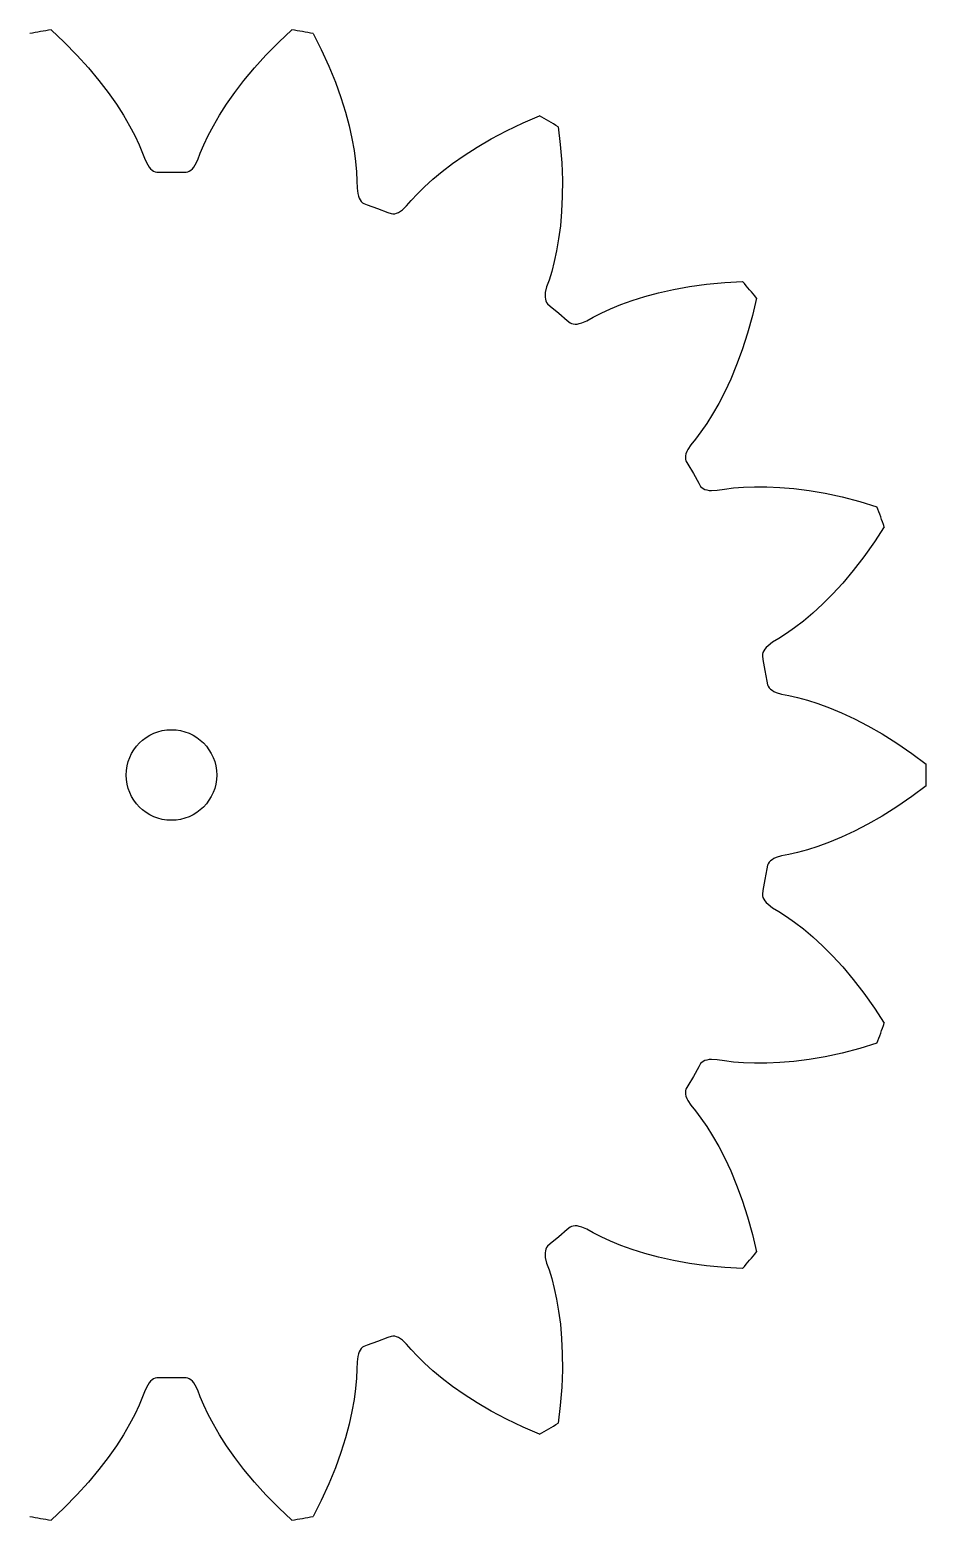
# Model space of a CAD drawing. Extents: x -33.3 to 33.3, y -32.9 to 32.9.
# Drawn here: x -6.3 to 33.3, y -32.9 to 32.9 of the extents above; entities that cross this region are included whole.
import ezdxf

# ---------------------------------------------------------------- set-up
doc = ezdxf.new("R2010")
doc.units = 0

msp = doc.modelspace()

# ---------------------------------------------------------------- linework, layer by layer
msp.add_circle((0, 0), 2)
msp.add_circle((0, 0), 2)
at = {"layer": 'layer0'}
for p, q in [((-5.322, 32.923), (-4.745, 32.382)), ((-4.745, 32.382), (-4.176, 31.804)), ((4.176, 31.804), (4.745, 32.382)), ((4.745, 32.382), (5.322, 32.923)), ((6.259, 32.757), (6.617, 32.052)), ((-4.176, 31.804), (-3.663, 31.238)), ((3.663, 31.238), (4.176, 31.804)), ((6.617, 32.052), (6.954, 31.315)), ((-3.663, 31.238), (-3.203, 30.685)), ((3.203, 30.685), (3.663, 31.238)), ((6.954, 31.315), (7.242, 30.607)), ((-3.203, 30.685), (-2.794, 30.15)), ((2.794, 30.15), (3.203, 30.685)), ((7.242, 30.607), (7.485, 29.93)), ((-2.794, 30.15), (-2.435, 29.636)), ((-2.435, 29.636), (-2.122, 29.146)), ((2.122, 29.146), (2.435, 29.636)), ((2.435, 29.636), (2.794, 30.15)), ((7.485, 29.93), (7.686, 29.287)), ((-2.122, 29.146), (-1.851, 28.681)), ((1.851, 28.681), (2.122, 29.146)), ((7.686, 29.287), (7.848, 28.681)), ((15.534, 28.806), (16.261, 29.117)), ((-1.851, 28.681), (-1.624, 28.248)), ((1.624, 28.248), (1.851, 28.681)), ((7.848, 28.681), (7.975, 28.114)), ((14.126, 28.101), (14.802, 28.458)), ((14.802, 28.458), (15.534, 28.806)), ((17.085, 28.641), (17.18, 27.856)), ((-1.624, 28.248), (-1.432, 27.844)), ((-1.432, 27.844), (-1.276, 27.477)), ((1.276, 27.477), (1.432, 27.844)), ((1.432, 27.844), (1.624, 28.248)), ((7.975, 28.114), (8.07, 27.584)), ((12.938, 27.376), (13.504, 27.739)), ((13.504, 27.739), (14.126, 28.101)), ((17.18, 27.856), (17.245, 27.048)), ((-1.276, 27.477), (-1.161, 27.175)), ((-1.161, 27.175), (-1.049, 26.951)), ((1.049, 26.951), (1.161, 27.175)), ((1.161, 27.175), (1.276, 27.477)), ((8.07, 27.584), (8.136, 27.1)), ((8.136, 27.1), (8.178, 26.655)), ((11.962, 26.662), (12.424, 27.016)), ((12.424, 27.016), (12.938, 27.376)), ((17.245, 27.048), (17.274, 26.284)), ((-1.049, 26.951), (-0.988, 26.861)), ((-0.988, 26.861), (-0.924, 26.785)), ((-0.924, 26.785), (-0.857, 26.724)), ((-0.857, 26.724), (-0.788, 26.677)), ((-0.788, 26.677), (-0.718, 26.645)), ((-0.718, 26.645), (-0.647, 26.627)), ((-0.647, 26.627), (-0.487, 26.626)), ((-0.487, 26.626), (0, 26.63)), ((0, 26.63), (0.487, 26.626)), ((0.487, 26.626), (0.647, 26.627)), ((0.647, 26.627), (0.718, 26.645)), ((0.718, 26.645), (0.788, 26.677)), ((0.788, 26.677), (0.857, 26.724)), ((0.857, 26.724), (0.924, 26.785)), ((0.924, 26.785), (0.988, 26.861)), ((0.988, 26.861), (1.049, 26.951)), ((8.178, 26.655), (8.198, 26.256)), ((11.549, 26.318), (11.962, 26.662)), ((8.198, 26.256), (8.204, 25.933)), ((8.204, 25.933), (8.232, 25.685)), ((8.232, 25.685), (8.259, 25.579)), ((10.869, 25.675), (11.187, 25.989)), ((11.187, 25.989), (11.549, 26.318)), ((17.274, 26.284), (17.271, 25.565)), ((8.259, 25.579), (8.293, 25.486)), ((8.293, 25.486), (8.335, 25.405)), ((8.335, 25.405), (8.383, 25.338)), ((8.383, 25.338), (8.438, 25.283)), ((8.438, 25.283), (8.499, 25.243)), ((8.499, 25.243), (8.649, 25.187)), ((8.649, 25.187), (9.108, 25.024)), ((9.108, 25.024), (9.564, 24.853)), ((10.204, 24.967), (10.385, 25.139)), ((10.385, 25.139), (10.597, 25.383)), ((10.597, 25.383), (10.869, 25.675)), ((17.271, 25.565), (17.24, 24.892)), ((9.564, 24.853), (9.715, 24.8)), ((9.715, 24.8), (9.788, 24.792)), ((9.788, 24.792), (9.865, 24.798)), ((9.865, 24.798), (9.945, 24.819)), ((9.945, 24.819), (10.029, 24.854)), ((10.029, 24.854), (10.115, 24.903)), ((10.115, 24.903), (10.204, 24.967)), ((17.24, 24.892), (17.184, 24.267)), ((17.184, 24.267), (17.109, 23.691)), ((17.017, 23.161), (16.914, 22.683)), ((17.109, 23.691), (17.017, 23.161)), ((16.914, 22.683), (16.801, 22.25)), ((16.684, 21.869), (16.579, 21.563)), ((16.801, 22.25), (16.684, 21.869)), ((23.642, 21.679), (24.449, 21.756)), ((24.449, 21.756), (25.239, 21.799)), ((16.52, 21.32), (16.509, 21.212)), ((16.509, 21.212), (16.51, 21.112)), ((16.51, 21.112), (16.521, 21.022)), ((16.579, 21.563), (16.52, 21.32)), ((20.36, 20.963), (20.915, 21.137)), ((20.915, 21.137), (21.521, 21.3)), ((21.521, 21.3), (22.177, 21.447)), ((22.177, 21.447), (22.885, 21.575)), ((22.885, 21.575), (23.642, 21.679)), ((16.521, 21.022), (16.544, 20.942)), ((16.544, 20.942), (16.577, 20.872)), ((16.577, 20.872), (16.62, 20.813)), ((16.62, 20.813), (16.741, 20.71)), ((16.741, 20.71), (17.117, 20.4)), ((18.995, 20.409), (19.401, 20.596)), ((19.401, 20.596), (19.854, 20.781)), ((19.854, 20.781), (20.36, 20.963)), ((25.851, 21.07), (25.671, 20.3)), ((17.117, 20.4), (17.488, 20.083)), ((17.488, 20.083), (17.611, 19.981)), ((17.611, 19.981), (17.677, 19.949)), ((17.677, 19.949), (17.751, 19.929)), ((17.751, 19.929), (17.834, 19.921)), ((17.834, 19.921), (17.925, 19.925)), ((17.925, 19.925), (18.023, 19.942)), ((18.023, 19.942), (18.128, 19.971)), ((18.128, 19.971), (18.357, 20.071)), ((18.357, 20.071), (18.639, 20.228)), ((18.639, 20.228), (18.995, 20.409)), ((25.671, 20.3), (25.456, 19.519)), ((25.456, 19.519), (25.221, 18.791)), ((25.221, 18.791), (24.973, 18.116)), ((24.973, 18.116), (24.714, 17.495)), ((24.714, 17.495), (24.448, 16.926)), ((24.448, 16.926), (24.18, 16.41)), ((23.913, 15.944), (23.652, 15.53)), ((24.18, 16.41), (23.913, 15.944)), ((23.398, 15.162), (23.157, 14.844)), ((23.652, 15.53), (23.398, 15.162)), ((22.954, 14.592), (22.816, 14.384)), ((23.157, 14.844), (22.954, 14.592)), ((22.715, 14.104), (22.709, 14.021)), ((22.709, 14.021), (22.716, 13.944)), ((22.735, 14.192), (22.715, 14.104)), ((22.716, 13.944), (22.736, 13.874)), ((22.768, 14.286), (22.735, 14.192)), ((22.736, 13.874), (22.815, 13.735)), ((22.816, 14.384), (22.768, 14.286)), ((22.815, 13.735), (23.062, 13.315)), ((23.062, 13.315), (23.302, 12.891)), ((23.302, 12.891), (23.383, 12.753)), ((23.383, 12.753), (23.434, 12.7)), ((23.434, 12.7), (23.497, 12.656)), ((23.497, 12.656), (23.572, 12.62)), ((23.572, 12.62), (23.658, 12.593)), ((23.658, 12.593), (23.756, 12.575)), ((23.756, 12.575), (23.865, 12.567)), ((23.865, 12.567), (24.114, 12.582)), ((24.114, 12.582), (24.434, 12.633)), ((24.434, 12.633), (24.83, 12.682)), ((24.83, 12.682), (25.275, 12.718)), ((25.275, 12.718), (25.764, 12.737)), ((25.764, 12.737), (26.302, 12.735)), ((26.302, 12.735), (26.883, 12.709)), ((26.883, 12.709), (27.508, 12.655)), ((27.508, 12.655), (28.175, 12.569)), ((28.175, 12.569), (28.884, 12.447)), ((28.884, 12.447), (29.631, 12.286)), ((29.631, 12.286), (30.416, 12.082)), ((30.416, 12.082), (31.173, 11.852)), ((31.498, 10.958), (31.066, 10.296)), ((31.066, 10.296), (30.596, 9.635)), ((30.596, 9.635), (30.127, 9.031)), ((30.127, 9.031), (29.663, 8.482)), ((29.207, 7.987), (28.763, 7.544)), ((29.663, 8.482), (29.207, 7.987)), ((28.763, 7.544), (28.335, 7.151)), ((27.923, 6.803), (27.537, 6.504)), ((28.335, 7.151), (27.923, 6.803)), ((26.838, 6.028), (26.56, 5.862)), ((27.173, 6.245), (26.838, 6.028)), ((27.537, 6.504), (27.173, 6.245)), ((26.115, 5.334), (26.11, 5.261)), ((26.135, 5.408), (26.115, 5.334)), ((26.169, 5.484), (26.135, 5.408)), ((26.218, 5.561), (26.169, 5.484)), ((26.281, 5.637), (26.218, 5.561)), ((26.36, 5.713), (26.281, 5.637)), ((26.56, 5.862), (26.36, 5.713)), ((26.11, 5.261), (26.136, 5.103)), ((26.136, 5.103), (26.225, 4.624)), ((26.225, 4.624), (26.306, 4.144)), ((26.306, 4.144), (26.335, 3.986)), ((26.335, 3.986), (26.364, 3.92)), ((26.364, 3.92), (26.408, 3.856)), ((26.408, 3.856), (26.466, 3.797)), ((26.466, 3.797), (26.539, 3.742)), ((26.539, 3.742), (26.624, 3.691)), ((26.624, 3.691), (26.724, 3.647)), ((26.724, 3.647), (26.963, 3.576)), ((26.963, 3.576), (27.281, 3.514)), ((27.281, 3.514), (27.67, 3.425)), ((27.67, 3.425), (28.101, 3.306)), ((28.101, 3.306), (28.566, 3.157)), ((28.566, 3.157), (29.072, 2.972)), ((29.072, 2.972), (29.608, 2.749)), ((29.608, 2.749), (30.177, 2.484)), ((30.177, 2.484), (30.775, 2.174)), ((30.775, 2.174), (31.399, 1.817)), ((31.399, 1.817), (32.046, 1.41)), ((32.046, 1.41), (32.714, 0.951)), ((32.714, 0.951), (33.347, 0.476)), ((33.347, -0.476), (32.714, -0.951)), ((32.714, -0.951), (32.046, -1.41)), ((31.399, -1.817), (30.775, -2.174)), ((32.046, -1.41), (31.399, -1.817)), ((30.177, -2.484), (29.608, -2.749)), ((30.775, -2.174), (30.177, -2.484)), ((28.566, -3.157), (28.101, -3.306)), ((29.072, -2.972), (28.566, -3.157)), ((29.608, -2.749), (29.072, -2.972)), ((26.364, -3.92), (26.335, -3.986)), ((26.408, -3.856), (26.364, -3.92)), ((26.466, -3.797), (26.408, -3.856)), ((26.539, -3.742), (26.466, -3.797)), ((26.624, -3.691), (26.539, -3.742)), ((26.724, -3.647), (26.624, -3.691)), ((26.963, -3.576), (26.724, -3.647)), ((27.281, -3.514), (26.963, -3.576)), ((27.67, -3.425), (27.281, -3.514)), ((28.101, -3.306), (27.67, -3.425)), ((26.306, -4.144), (26.225, -4.624)), ((26.335, -3.986), (26.306, -4.144)), ((26.136, -5.103), (26.11, -5.261)), ((26.11, -5.261), (26.115, -5.334)), ((26.225, -4.624), (26.136, -5.103)), ((26.115, -5.334), (26.135, -5.408)), ((26.135, -5.408), (26.169, -5.484)), ((26.169, -5.484), (26.218, -5.561)), ((26.218, -5.561), (26.281, -5.637)), ((26.281, -5.637), (26.36, -5.713)), ((26.36, -5.713), (26.56, -5.862)), ((26.56, -5.862), (26.838, -6.028)), ((26.838, -6.028), (27.173, -6.245)), ((27.173, -6.245), (27.537, -6.504)), ((27.537, -6.504), (27.923, -6.803)), ((27.923, -6.803), (28.335, -7.151)), ((28.335, -7.151), (28.763, -7.544)), ((28.763, -7.544), (29.207, -7.987)), ((29.207, -7.987), (29.663, -8.482)), ((29.663, -8.482), (30.127, -9.031)), ((30.127, -9.031), (30.596, -9.635)), ((30.596, -9.635), (31.066, -10.296)), ((31.066, -10.296), (31.498, -10.958)), ((28.884, -12.447), (28.175, -12.569)), ((29.631, -12.286), (28.884, -12.447)), ((30.416, -12.082), (29.631, -12.286)), ((31.173, -11.852), (30.416, -12.082)), ((23.302, -12.891), (23.062, -13.315)), ((23.383, -12.753), (23.302, -12.891)), ((23.434, -12.7), (23.383, -12.753)), ((23.497, -12.656), (23.434, -12.7)), ((23.572, -12.62), (23.497, -12.656)), ((23.658, -12.593), (23.572, -12.62)), ((23.756, -12.575), (23.658, -12.593)), ((23.865, -12.567), (23.756, -12.575)), ((24.114, -12.582), (23.865, -12.567)), ((24.434, -12.633), (24.114, -12.582)), ((24.83, -12.682), (24.434, -12.633)), ((25.275, -12.718), (24.83, -12.682)), ((25.764, -12.737), (25.275, -12.718)), ((26.302, -12.735), (25.764, -12.737)), ((26.883, -12.709), (26.302, -12.735)), ((27.508, -12.655), (26.883, -12.709)), ((28.175, -12.569), (27.508, -12.655)), ((22.815, -13.735), (22.736, -13.874)), ((23.062, -13.315), (22.815, -13.735)), ((22.716, -13.944), (22.709, -14.021)), ((22.709, -14.021), (22.715, -14.104)), ((22.715, -14.104), (22.735, -14.192)), ((22.736, -13.874), (22.716, -13.944)), ((22.735, -14.192), (22.768, -14.286)), ((22.768, -14.286), (22.816, -14.384)), ((22.816, -14.384), (22.954, -14.592)), ((22.954, -14.592), (23.157, -14.844)), ((23.157, -14.844), (23.398, -15.162)), ((23.398, -15.162), (23.652, -15.53)), ((23.652, -15.53), (23.913, -15.944)), ((23.913, -15.944), (24.18, -16.41)), ((24.18, -16.41), (24.448, -16.926)), ((24.448, -16.926), (24.714, -17.495)), ((24.714, -17.495), (24.973, -18.116)), ((24.973, -18.116), (25.221, -18.791)), ((25.221, -18.791), (25.456, -19.519)), ((25.456, -19.519), (25.671, -20.3)), ((17.117, -20.4), (16.741, -20.71)), ((17.488, -20.083), (17.117, -20.4)), ((17.611, -19.981), (17.488, -20.083)), ((17.677, -19.949), (17.611, -19.981)), ((17.751, -19.929), (17.677, -19.949)), ((17.834, -19.921), (17.751, -19.929)), ((17.925, -19.925), (17.834, -19.921)), ((18.023, -19.942), (17.925, -19.925)), ((18.128, -19.971), (18.023, -19.942)), ((18.357, -20.071), (18.128, -19.971)), ((18.639, -20.228), (18.357, -20.071)), ((18.995, -20.409), (18.639, -20.228)), ((19.401, -20.596), (18.995, -20.409)), ((25.671, -20.3), (25.851, -21.07)), ((16.521, -21.022), (16.51, -21.112)), ((16.544, -20.942), (16.521, -21.022)), ((16.577, -20.872), (16.544, -20.942)), ((16.62, -20.813), (16.577, -20.872)), ((16.741, -20.71), (16.62, -20.813)), ((19.854, -20.781), (19.401, -20.596)), ((20.36, -20.963), (19.854, -20.781)), ((20.915, -21.137), (20.36, -20.963)), ((16.51, -21.112), (16.509, -21.212)), ((16.509, -21.212), (16.52, -21.32)), ((16.52, -21.32), (16.579, -21.563)), ((16.579, -21.563), (16.684, -21.869)), ((21.521, -21.3), (20.915, -21.137)), ((22.177, -21.447), (21.521, -21.3)), ((22.885, -21.575), (22.177, -21.447)), ((23.642, -21.679), (22.885, -21.575)), ((24.449, -21.756), (23.642, -21.679)), ((16.684, -21.869), (16.801, -22.25)), ((16.801, -22.25), (16.914, -22.683)), ((25.239, -21.799), (24.449, -21.756)), ((16.914, -22.683), (17.017, -23.161)), ((17.017, -23.161), (17.109, -23.691)), ((17.109, -23.691), (17.184, -24.267)), ((17.184, -24.267), (17.24, -24.892)), ((9.564, -24.853), (9.108, -25.024)), ((9.715, -24.8), (9.564, -24.853)), ((9.788, -24.792), (9.715, -24.8)), ((9.865, -24.798), (9.788, -24.792)), ((9.945, -24.819), (9.865, -24.798)), ((10.029, -24.854), (9.945, -24.819)), ((10.115, -24.903), (10.029, -24.854)), ((10.204, -24.967), (10.115, -24.903)), ((10.385, -25.139), (10.204, -24.967)), ((17.24, -24.892), (17.271, -25.565)), ((8.259, -25.579), (8.232, -25.685)), ((8.293, -25.486), (8.259, -25.579)), ((8.335, -25.405), (8.293, -25.486)), ((8.383, -25.338), (8.335, -25.405)), ((8.438, -25.283), (8.383, -25.338)), ((8.499, -25.243), (8.438, -25.283)), ((8.649, -25.187), (8.499, -25.243)), ((9.108, -25.024), (8.649, -25.187)), ((10.597, -25.383), (10.385, -25.139)), ((10.869, -25.675), (10.597, -25.383)), ((11.187, -25.989), (10.869, -25.675)), ((17.271, -25.565), (17.274, -26.284)), ((8.198, -26.256), (8.178, -26.655)), ((8.204, -25.933), (8.198, -26.256)), ((8.232, -25.685), (8.204, -25.933)), ((11.549, -26.318), (11.187, -25.989)), ((11.962, -26.662), (11.549, -26.318)), ((17.274, -26.284), (17.245, -27.048)), ((-1.049, -26.951), (-1.161, -27.175)), ((-0.988, -26.861), (-1.049, -26.951)), ((-0.924, -26.785), (-0.988, -26.861)), ((-0.857, -26.724), (-0.924, -26.785)), ((-0.788, -26.677), (-0.857, -26.724)), ((-0.718, -26.645), (-0.788, -26.677)), ((-0.647, -26.627), (-0.718, -26.645)), ((-0.487, -26.626), (-0.647, -26.627)), ((0, -26.63), (-0.487, -26.626)), ((0.487, -26.626), (0, -26.63)), ((0.647, -26.627), (0.487, -26.626)), ((0.718, -26.645), (0.647, -26.627)), ((0.788, -26.677), (0.718, -26.645)), ((0.857, -26.724), (0.788, -26.677)), ((0.924, -26.785), (0.857, -26.724)), ((0.988, -26.861), (0.924, -26.785)), ((1.049, -26.951), (0.988, -26.861)), ((1.161, -27.175), (1.049, -26.951)), ((8.178, -26.655), (8.136, -27.1)), ((12.424, -27.016), (11.962, -26.662)), ((-1.276, -27.477), (-1.432, -27.844)), ((-1.161, -27.175), (-1.276, -27.477)), ((1.276, -27.477), (1.161, -27.175)), ((1.432, -27.844), (1.276, -27.477)), ((8.07, -27.584), (7.975, -28.114)), ((8.136, -27.1), (8.07, -27.584)), ((12.938, -27.376), (12.424, -27.016)), ((13.504, -27.739), (12.938, -27.376)), ((17.245, -27.048), (17.18, -27.856)), ((-1.624, -28.248), (-1.851, -28.681)), ((-1.432, -27.844), (-1.624, -28.248)), ((1.624, -28.248), (1.432, -27.844)), ((1.851, -28.681), (1.624, -28.248)), ((7.975, -28.114), (7.848, -28.681)), ((14.126, -28.101), (13.504, -27.739)), ((14.802, -28.458), (14.126, -28.101)), ((17.18, -27.856), (17.085, -28.641)), ((-1.851, -28.681), (-2.122, -29.146)), ((2.122, -29.146), (1.851, -28.681)), ((7.848, -28.681), (7.686, -29.287)), ((15.534, -28.806), (14.802, -28.458)), ((16.261, -29.117), (15.534, -28.806)), ((-2.122, -29.146), (-2.435, -29.636)), ((2.435, -29.636), (2.122, -29.146)), ((7.686, -29.287), (7.485, -29.93)), ((-2.794, -30.15), (-3.203, -30.685)), ((-2.435, -29.636), (-2.794, -30.15)), ((2.794, -30.15), (2.435, -29.636)), ((3.203, -30.685), (2.794, -30.15)), ((7.485, -29.93), (7.242, -30.607)), ((-3.203, -30.685), (-3.663, -31.238)), ((3.663, -31.238), (3.203, -30.685)), ((7.242, -30.607), (6.954, -31.315)), ((-3.663, -31.238), (-4.176, -31.804)), ((4.176, -31.804), (3.663, -31.238)), ((6.954, -31.315), (6.617, -32.052)), ((-4.176, -31.804), (-4.745, -32.382)), ((4.745, -32.382), (4.176, -31.804)), ((6.617, -32.052), (6.259, -32.757)), ((-4.745, -32.382), (-5.322, -32.923)), ((5.322, -32.923), (4.745, -32.382))]:
    msp.add_line(p, q, dxfattribs=at)
for start, end in [(99.1824, 100.81759), (79.18241, 80.8176), (59.1824, 60.81759), (39.1824, 40.81759), (19.1824, 20.8176), (359.1824, 360.8176), (339.1824, 340.8176), (319.18241, 320.8176), (299.18241, 300.8176), (259.18241, 260.8176), (279.1824, 280.81759)]:
    msp.add_arc((0, 0), 33.35, start, end, dxfattribs=at)
at = {"layer": 'layer1'}
for p, q in [((-5.322, 32.923), (-4.745, 32.382)), ((-4.745, 32.382), (-4.176, 31.804)), ((4.176, 31.804), (4.745, 32.382)), ((4.745, 32.382), (5.322, 32.923)), ((6.259, 32.757), (6.617, 32.052)), ((-4.176, 31.804), (-3.663, 31.238)), ((3.663, 31.238), (4.176, 31.804)), ((6.617, 32.052), (6.954, 31.315)), ((-3.663, 31.238), (-3.203, 30.685)), ((3.203, 30.685), (3.663, 31.238)), ((6.954, 31.315), (7.242, 30.607)), ((-3.203, 30.685), (-2.794, 30.15)), ((2.794, 30.15), (3.203, 30.685)), ((7.242, 30.607), (7.485, 29.93)), ((-2.794, 30.15), (-2.435, 29.636)), ((-2.435, 29.636), (-2.122, 29.146)), ((2.122, 29.146), (2.435, 29.636)), ((2.435, 29.636), (2.794, 30.15)), ((7.485, 29.93), (7.686, 29.287)), ((-2.122, 29.146), (-1.851, 28.681)), ((1.851, 28.681), (2.122, 29.146)), ((7.686, 29.287), (7.848, 28.681)), ((15.534, 28.806), (16.261, 29.117)), ((-1.851, 28.681), (-1.624, 28.248)), ((1.624, 28.248), (1.851, 28.681)), ((7.848, 28.681), (7.975, 28.114)), ((14.126, 28.101), (14.802, 28.458)), ((14.802, 28.458), (15.534, 28.806)), ((17.085, 28.641), (17.18, 27.856)), ((-1.624, 28.248), (-1.432, 27.844)), ((-1.432, 27.844), (-1.276, 27.477)), ((1.276, 27.477), (1.432, 27.844)), ((1.432, 27.844), (1.624, 28.248)), ((7.975, 28.114), (8.07, 27.584)), ((12.938, 27.376), (13.504, 27.739)), ((13.504, 27.739), (14.126, 28.101)), ((17.18, 27.856), (17.245, 27.048)), ((-1.276, 27.477), (-1.161, 27.175)), ((-1.161, 27.175), (-1.049, 26.951)), ((1.049, 26.951), (1.161, 27.175)), ((1.161, 27.175), (1.276, 27.477)), ((8.07, 27.584), (8.136, 27.1)), ((8.136, 27.1), (8.178, 26.655)), ((11.962, 26.662), (12.424, 27.016)), ((12.424, 27.016), (12.938, 27.376)), ((17.245, 27.048), (17.274, 26.284)), ((-1.049, 26.951), (-0.988, 26.861)), ((-0.988, 26.861), (-0.924, 26.785)), ((-0.924, 26.785), (-0.857, 26.724)), ((-0.857, 26.724), (-0.788, 26.677)), ((-0.788, 26.677), (-0.718, 26.645)), ((-0.718, 26.645), (-0.647, 26.627)), ((-0.647, 26.627), (-0.487, 26.626)), ((-0.487, 26.626), (0, 26.63)), ((0, 26.63), (0.487, 26.626)), ((0.487, 26.626), (0.647, 26.627)), ((0.647, 26.627), (0.718, 26.645)), ((0.718, 26.645), (0.788, 26.677)), ((0.788, 26.677), (0.857, 26.724)), ((0.857, 26.724), (0.924, 26.785)), ((0.924, 26.785), (0.988, 26.861)), ((0.988, 26.861), (1.049, 26.951)), ((8.178, 26.655), (8.198, 26.256)), ((11.549, 26.318), (11.962, 26.662)), ((8.198, 26.256), (8.204, 25.933)), ((8.204, 25.933), (8.232, 25.685)), ((8.232, 25.685), (8.259, 25.579)), ((10.869, 25.675), (11.187, 25.989)), ((11.187, 25.989), (11.549, 26.318)), ((17.274, 26.284), (17.271, 25.565)), ((8.259, 25.579), (8.293, 25.486)), ((8.293, 25.486), (8.335, 25.405)), ((8.335, 25.405), (8.383, 25.338)), ((8.383, 25.338), (8.438, 25.283)), ((8.438, 25.283), (8.499, 25.243)), ((8.499, 25.243), (8.649, 25.187)), ((8.649, 25.187), (9.108, 25.024)), ((9.108, 25.024), (9.564, 24.853)), ((10.204, 24.967), (10.385, 25.139)), ((10.385, 25.139), (10.597, 25.383)), ((10.597, 25.383), (10.869, 25.675)), ((17.271, 25.565), (17.24, 24.892)), ((9.564, 24.853), (9.715, 24.8)), ((9.715, 24.8), (9.788, 24.792)), ((9.788, 24.792), (9.865, 24.798)), ((9.865, 24.798), (9.945, 24.819)), ((9.945, 24.819), (10.029, 24.854)), ((10.029, 24.854), (10.115, 24.903)), ((10.115, 24.903), (10.204, 24.967)), ((17.24, 24.892), (17.184, 24.267)), ((17.184, 24.267), (17.109, 23.691)), ((17.017, 23.161), (16.914, 22.683)), ((17.109, 23.691), (17.017, 23.161)), ((16.914, 22.683), (16.801, 22.25)), ((16.684, 21.869), (16.579, 21.563)), ((16.801, 22.25), (16.684, 21.869)), ((23.642, 21.679), (24.449, 21.756)), ((24.449, 21.756), (25.239, 21.799)), ((16.52, 21.32), (16.509, 21.212)), ((16.509, 21.212), (16.51, 21.112)), ((16.51, 21.112), (16.521, 21.022)), ((16.579, 21.563), (16.52, 21.32)), ((20.36, 20.963), (20.915, 21.137)), ((20.915, 21.137), (21.521, 21.3)), ((21.521, 21.3), (22.177, 21.447)), ((22.177, 21.447), (22.885, 21.575)), ((22.885, 21.575), (23.642, 21.679)), ((16.521, 21.022), (16.544, 20.942)), ((16.544, 20.942), (16.577, 20.872)), ((16.577, 20.872), (16.62, 20.813)), ((16.62, 20.813), (16.741, 20.71)), ((16.741, 20.71), (17.117, 20.4)), ((18.995, 20.409), (19.401, 20.596)), ((19.401, 20.596), (19.854, 20.781)), ((19.854, 20.781), (20.36, 20.963)), ((25.851, 21.07), (25.671, 20.3)), ((17.117, 20.4), (17.488, 20.083)), ((17.488, 20.083), (17.611, 19.981)), ((17.611, 19.981), (17.677, 19.949)), ((17.677, 19.949), (17.751, 19.929)), ((17.751, 19.929), (17.834, 19.921)), ((17.834, 19.921), (17.925, 19.925)), ((17.925, 19.925), (18.023, 19.942)), ((18.023, 19.942), (18.128, 19.971)), ((18.128, 19.971), (18.357, 20.071)), ((18.357, 20.071), (18.639, 20.228)), ((18.639, 20.228), (18.995, 20.409)), ((25.671, 20.3), (25.456, 19.519)), ((25.456, 19.519), (25.221, 18.791)), ((25.221, 18.791), (24.973, 18.116)), ((24.973, 18.116), (24.714, 17.495)), ((24.714, 17.495), (24.448, 16.926)), ((24.448, 16.926), (24.18, 16.41)), ((23.913, 15.944), (23.652, 15.53)), ((24.18, 16.41), (23.913, 15.944)), ((23.398, 15.162), (23.157, 14.844)), ((23.652, 15.53), (23.398, 15.162)), ((22.954, 14.592), (22.816, 14.384)), ((23.157, 14.844), (22.954, 14.592)), ((22.715, 14.104), (22.709, 14.021)), ((22.709, 14.021), (22.716, 13.944)), ((22.735, 14.192), (22.715, 14.104)), ((22.716, 13.944), (22.736, 13.874)), ((22.768, 14.286), (22.735, 14.192)), ((22.736, 13.874), (22.815, 13.735)), ((22.816, 14.384), (22.768, 14.286)), ((22.815, 13.735), (23.062, 13.315)), ((23.062, 13.315), (23.302, 12.891)), ((23.302, 12.891), (23.383, 12.753)), ((23.383, 12.753), (23.434, 12.7)), ((23.434, 12.7), (23.497, 12.656)), ((23.497, 12.656), (23.572, 12.62)), ((23.572, 12.62), (23.658, 12.593)), ((23.658, 12.593), (23.756, 12.575)), ((23.756, 12.575), (23.865, 12.567)), ((23.865, 12.567), (24.114, 12.582)), ((24.114, 12.582), (24.434, 12.633)), ((24.434, 12.633), (24.83, 12.682)), ((24.83, 12.682), (25.275, 12.718)), ((25.275, 12.718), (25.764, 12.737)), ((25.764, 12.737), (26.302, 12.735)), ((26.302, 12.735), (26.883, 12.709)), ((26.883, 12.709), (27.508, 12.655)), ((27.508, 12.655), (28.175, 12.569)), ((28.175, 12.569), (28.884, 12.447)), ((28.884, 12.447), (29.631, 12.286)), ((29.631, 12.286), (30.416, 12.082)), ((30.416, 12.082), (31.173, 11.852)), ((31.498, 10.958), (31.066, 10.296)), ((31.066, 10.296), (30.596, 9.635)), ((30.596, 9.635), (30.127, 9.031)), ((30.127, 9.031), (29.663, 8.482)), ((29.207, 7.987), (28.763, 7.544)), ((29.663, 8.482), (29.207, 7.987)), ((28.763, 7.544), (28.335, 7.151)), ((27.923, 6.803), (27.537, 6.504)), ((28.335, 7.151), (27.923, 6.803)), ((26.838, 6.028), (26.56, 5.862)), ((27.173, 6.245), (26.838, 6.028)), ((27.537, 6.504), (27.173, 6.245)), ((26.115, 5.334), (26.11, 5.261)), ((26.135, 5.408), (26.115, 5.334)), ((26.169, 5.484), (26.135, 5.408)), ((26.218, 5.561), (26.169, 5.484)), ((26.281, 5.637), (26.218, 5.561)), ((26.36, 5.713), (26.281, 5.637)), ((26.56, 5.862), (26.36, 5.713)), ((26.11, 5.261), (26.136, 5.103)), ((26.136, 5.103), (26.225, 4.624)), ((26.225, 4.624), (26.306, 4.144)), ((26.306, 4.144), (26.335, 3.986)), ((26.335, 3.986), (26.364, 3.92)), ((26.364, 3.92), (26.408, 3.856)), ((26.408, 3.856), (26.466, 3.797)), ((26.466, 3.797), (26.539, 3.742)), ((26.539, 3.742), (26.624, 3.691)), ((26.624, 3.691), (26.724, 3.647)), ((26.724, 3.647), (26.963, 3.576)), ((26.963, 3.576), (27.281, 3.514)), ((27.281, 3.514), (27.67, 3.425)), ((27.67, 3.425), (28.101, 3.306)), ((28.101, 3.306), (28.566, 3.157)), ((28.566, 3.157), (29.072, 2.972)), ((29.072, 2.972), (29.608, 2.749)), ((29.608, 2.749), (30.177, 2.484)), ((30.177, 2.484), (30.775, 2.174)), ((30.775, 2.174), (31.399, 1.817)), ((31.399, 1.817), (32.046, 1.41)), ((32.046, 1.41), (32.714, 0.951)), ((32.714, 0.951), (33.347, 0.476)), ((33.347, -0.476), (32.714, -0.951)), ((32.714, -0.951), (32.046, -1.41)), ((31.399, -1.817), (30.775, -2.174)), ((32.046, -1.41), (31.399, -1.817)), ((30.177, -2.484), (29.608, -2.749)), ((30.775, -2.174), (30.177, -2.484)), ((28.566, -3.157), (28.101, -3.306)), ((29.072, -2.972), (28.566, -3.157)), ((29.608, -2.749), (29.072, -2.972)), ((26.364, -3.92), (26.335, -3.986)), ((26.408, -3.856), (26.364, -3.92)), ((26.466, -3.797), (26.408, -3.856)), ((26.539, -3.742), (26.466, -3.797)), ((26.624, -3.691), (26.539, -3.742)), ((26.724, -3.647), (26.624, -3.691)), ((26.963, -3.576), (26.724, -3.647)), ((27.281, -3.514), (26.963, -3.576)), ((27.67, -3.425), (27.281, -3.514)), ((28.101, -3.306), (27.67, -3.425)), ((26.306, -4.144), (26.225, -4.624)), ((26.335, -3.986), (26.306, -4.144)), ((26.136, -5.103), (26.11, -5.261)), ((26.11, -5.261), (26.115, -5.334)), ((26.225, -4.624), (26.136, -5.103)), ((26.115, -5.334), (26.135, -5.408)), ((26.135, -5.408), (26.169, -5.484)), ((26.169, -5.484), (26.218, -5.561)), ((26.218, -5.561), (26.281, -5.637)), ((26.281, -5.637), (26.36, -5.713)), ((26.36, -5.713), (26.56, -5.862)), ((26.56, -5.862), (26.838, -6.028)), ((26.838, -6.028), (27.173, -6.245)), ((27.173, -6.245), (27.537, -6.504)), ((27.537, -6.504), (27.923, -6.803)), ((27.923, -6.803), (28.335, -7.151)), ((28.335, -7.151), (28.763, -7.544)), ((28.763, -7.544), (29.207, -7.987)), ((29.207, -7.987), (29.663, -8.482)), ((29.663, -8.482), (30.127, -9.031)), ((30.127, -9.031), (30.596, -9.635)), ((30.596, -9.635), (31.066, -10.296)), ((31.066, -10.296), (31.498, -10.958)), ((28.884, -12.447), (28.175, -12.569)), ((29.631, -12.286), (28.884, -12.447)), ((30.416, -12.082), (29.631, -12.286)), ((31.173, -11.852), (30.416, -12.082)), ((23.302, -12.891), (23.062, -13.315)), ((23.383, -12.753), (23.302, -12.891)), ((23.434, -12.7), (23.383, -12.753)), ((23.497, -12.656), (23.434, -12.7)), ((23.572, -12.62), (23.497, -12.656)), ((23.658, -12.593), (23.572, -12.62)), ((23.756, -12.575), (23.658, -12.593)), ((23.865, -12.567), (23.756, -12.575)), ((24.114, -12.582), (23.865, -12.567)), ((24.434, -12.633), (24.114, -12.582)), ((24.83, -12.682), (24.434, -12.633)), ((25.275, -12.718), (24.83, -12.682)), ((25.764, -12.737), (25.275, -12.718)), ((26.302, -12.735), (25.764, -12.737)), ((26.883, -12.709), (26.302, -12.735)), ((27.508, -12.655), (26.883, -12.709)), ((28.175, -12.569), (27.508, -12.655)), ((22.815, -13.735), (22.736, -13.874)), ((23.062, -13.315), (22.815, -13.735)), ((22.716, -13.944), (22.709, -14.021)), ((22.709, -14.021), (22.715, -14.104)), ((22.715, -14.104), (22.735, -14.192)), ((22.736, -13.874), (22.716, -13.944)), ((22.735, -14.192), (22.768, -14.286)), ((22.768, -14.286), (22.816, -14.384)), ((22.816, -14.384), (22.954, -14.592)), ((22.954, -14.592), (23.157, -14.844)), ((23.157, -14.844), (23.398, -15.162)), ((23.398, -15.162), (23.652, -15.53)), ((23.652, -15.53), (23.913, -15.944)), ((23.913, -15.944), (24.18, -16.41)), ((24.18, -16.41), (24.448, -16.926)), ((24.448, -16.926), (24.714, -17.495)), ((24.714, -17.495), (24.973, -18.116)), ((24.973, -18.116), (25.221, -18.791)), ((25.221, -18.791), (25.456, -19.519)), ((25.456, -19.519), (25.671, -20.3)), ((17.117, -20.4), (16.741, -20.71)), ((17.488, -20.083), (17.117, -20.4)), ((17.611, -19.981), (17.488, -20.083)), ((17.677, -19.949), (17.611, -19.981)), ((17.751, -19.929), (17.677, -19.949)), ((17.834, -19.921), (17.751, -19.929)), ((17.925, -19.925), (17.834, -19.921)), ((18.023, -19.942), (17.925, -19.925)), ((18.128, -19.971), (18.023, -19.942)), ((18.357, -20.071), (18.128, -19.971)), ((18.639, -20.228), (18.357, -20.071)), ((18.995, -20.409), (18.639, -20.228)), ((19.401, -20.596), (18.995, -20.409)), ((25.671, -20.3), (25.851, -21.07)), ((16.521, -21.022), (16.51, -21.112)), ((16.544, -20.942), (16.521, -21.022)), ((16.577, -20.872), (16.544, -20.942)), ((16.62, -20.813), (16.577, -20.872)), ((16.741, -20.71), (16.62, -20.813)), ((19.854, -20.781), (19.401, -20.596)), ((20.36, -20.963), (19.854, -20.781)), ((20.915, -21.137), (20.36, -20.963)), ((16.51, -21.112), (16.509, -21.212)), ((16.509, -21.212), (16.52, -21.32)), ((16.52, -21.32), (16.579, -21.563)), ((16.579, -21.563), (16.684, -21.869)), ((21.521, -21.3), (20.915, -21.137)), ((22.177, -21.447), (21.521, -21.3)), ((22.885, -21.575), (22.177, -21.447)), ((23.642, -21.679), (22.885, -21.575)), ((24.449, -21.756), (23.642, -21.679)), ((16.684, -21.869), (16.801, -22.25)), ((16.801, -22.25), (16.914, -22.683)), ((25.239, -21.799), (24.449, -21.756)), ((16.914, -22.683), (17.017, -23.161)), ((17.017, -23.161), (17.109, -23.691)), ((17.109, -23.691), (17.184, -24.267)), ((17.184, -24.267), (17.24, -24.892)), ((9.564, -24.853), (9.108, -25.024)), ((9.715, -24.8), (9.564, -24.853)), ((9.788, -24.792), (9.715, -24.8)), ((9.865, -24.798), (9.788, -24.792)), ((9.945, -24.819), (9.865, -24.798)), ((10.029, -24.854), (9.945, -24.819)), ((10.115, -24.903), (10.029, -24.854)), ((10.204, -24.967), (10.115, -24.903)), ((10.385, -25.139), (10.204, -24.967)), ((17.24, -24.892), (17.271, -25.565)), ((8.259, -25.579), (8.232, -25.685)), ((8.293, -25.486), (8.259, -25.579)), ((8.335, -25.405), (8.293, -25.486)), ((8.383, -25.338), (8.335, -25.405)), ((8.438, -25.283), (8.383, -25.338)), ((8.499, -25.243), (8.438, -25.283)), ((8.649, -25.187), (8.499, -25.243)), ((9.108, -25.024), (8.649, -25.187)), ((10.597, -25.383), (10.385, -25.139)), ((10.869, -25.675), (10.597, -25.383)), ((11.187, -25.989), (10.869, -25.675)), ((17.271, -25.565), (17.274, -26.284)), ((8.198, -26.256), (8.178, -26.655)), ((8.204, -25.933), (8.198, -26.256)), ((8.232, -25.685), (8.204, -25.933)), ((11.549, -26.318), (11.187, -25.989)), ((11.962, -26.662), (11.549, -26.318)), ((17.274, -26.284), (17.245, -27.048)), ((-1.049, -26.951), (-1.161, -27.175)), ((-0.988, -26.861), (-1.049, -26.951)), ((-0.924, -26.785), (-0.988, -26.861)), ((-0.857, -26.724), (-0.924, -26.785)), ((-0.788, -26.677), (-0.857, -26.724)), ((-0.718, -26.645), (-0.788, -26.677)), ((-0.647, -26.627), (-0.718, -26.645)), ((-0.487, -26.626), (-0.647, -26.627)), ((0, -26.63), (-0.487, -26.626)), ((0.487, -26.626), (0, -26.63)), ((0.647, -26.627), (0.487, -26.626)), ((0.718, -26.645), (0.647, -26.627)), ((0.788, -26.677), (0.718, -26.645)), ((0.857, -26.724), (0.788, -26.677)), ((0.924, -26.785), (0.857, -26.724)), ((0.988, -26.861), (0.924, -26.785)), ((1.049, -26.951), (0.988, -26.861)), ((1.161, -27.175), (1.049, -26.951)), ((8.178, -26.655), (8.136, -27.1)), ((12.424, -27.016), (11.962, -26.662)), ((-1.276, -27.477), (-1.432, -27.844)), ((-1.161, -27.175), (-1.276, -27.477)), ((1.276, -27.477), (1.161, -27.175)), ((1.432, -27.844), (1.276, -27.477)), ((8.07, -27.584), (7.975, -28.114)), ((8.136, -27.1), (8.07, -27.584)), ((12.938, -27.376), (12.424, -27.016)), ((13.504, -27.739), (12.938, -27.376)), ((17.245, -27.048), (17.18, -27.856)), ((-1.624, -28.248), (-1.851, -28.681)), ((-1.432, -27.844), (-1.624, -28.248)), ((1.624, -28.248), (1.432, -27.844)), ((1.851, -28.681), (1.624, -28.248)), ((7.975, -28.114), (7.848, -28.681)), ((14.126, -28.101), (13.504, -27.739)), ((14.802, -28.458), (14.126, -28.101)), ((17.18, -27.856), (17.085, -28.641)), ((-1.851, -28.681), (-2.122, -29.146)), ((2.122, -29.146), (1.851, -28.681)), ((7.848, -28.681), (7.686, -29.287)), ((15.534, -28.806), (14.802, -28.458)), ((16.261, -29.117), (15.534, -28.806)), ((-2.122, -29.146), (-2.435, -29.636)), ((2.435, -29.636), (2.122, -29.146)), ((7.686, -29.287), (7.485, -29.93)), ((-2.794, -30.15), (-3.203, -30.685)), ((-2.435, -29.636), (-2.794, -30.15)), ((2.794, -30.15), (2.435, -29.636)), ((3.203, -30.685), (2.794, -30.15)), ((7.485, -29.93), (7.242, -30.607)), ((-3.203, -30.685), (-3.663, -31.238)), ((3.663, -31.238), (3.203, -30.685)), ((7.242, -30.607), (6.954, -31.315)), ((-3.663, -31.238), (-4.176, -31.804)), ((4.176, -31.804), (3.663, -31.238)), ((6.954, -31.315), (6.617, -32.052)), ((-4.176, -31.804), (-4.745, -32.382)), ((4.745, -32.382), (4.176, -31.804)), ((6.617, -32.052), (6.259, -32.757)), ((-4.745, -32.382), (-5.322, -32.923)), ((5.322, -32.923), (4.745, -32.382))]:
    msp.add_line(p, q, dxfattribs=at)
for start, end in [(99.1824, 100.81759), (79.18241, 80.8176), (59.1824, 60.81759), (39.1824, 40.81759), (19.1824, 20.8176), (359.1824, 360.8176), (339.1824, 340.8176), (319.18241, 320.8176), (299.18241, 300.8176), (259.18241, 260.8176), (279.1824, 280.81759)]:
    msp.add_arc((0, 0), 33.35, start, end, dxfattribs=at)

doc.saveas('drawing.dxf')
